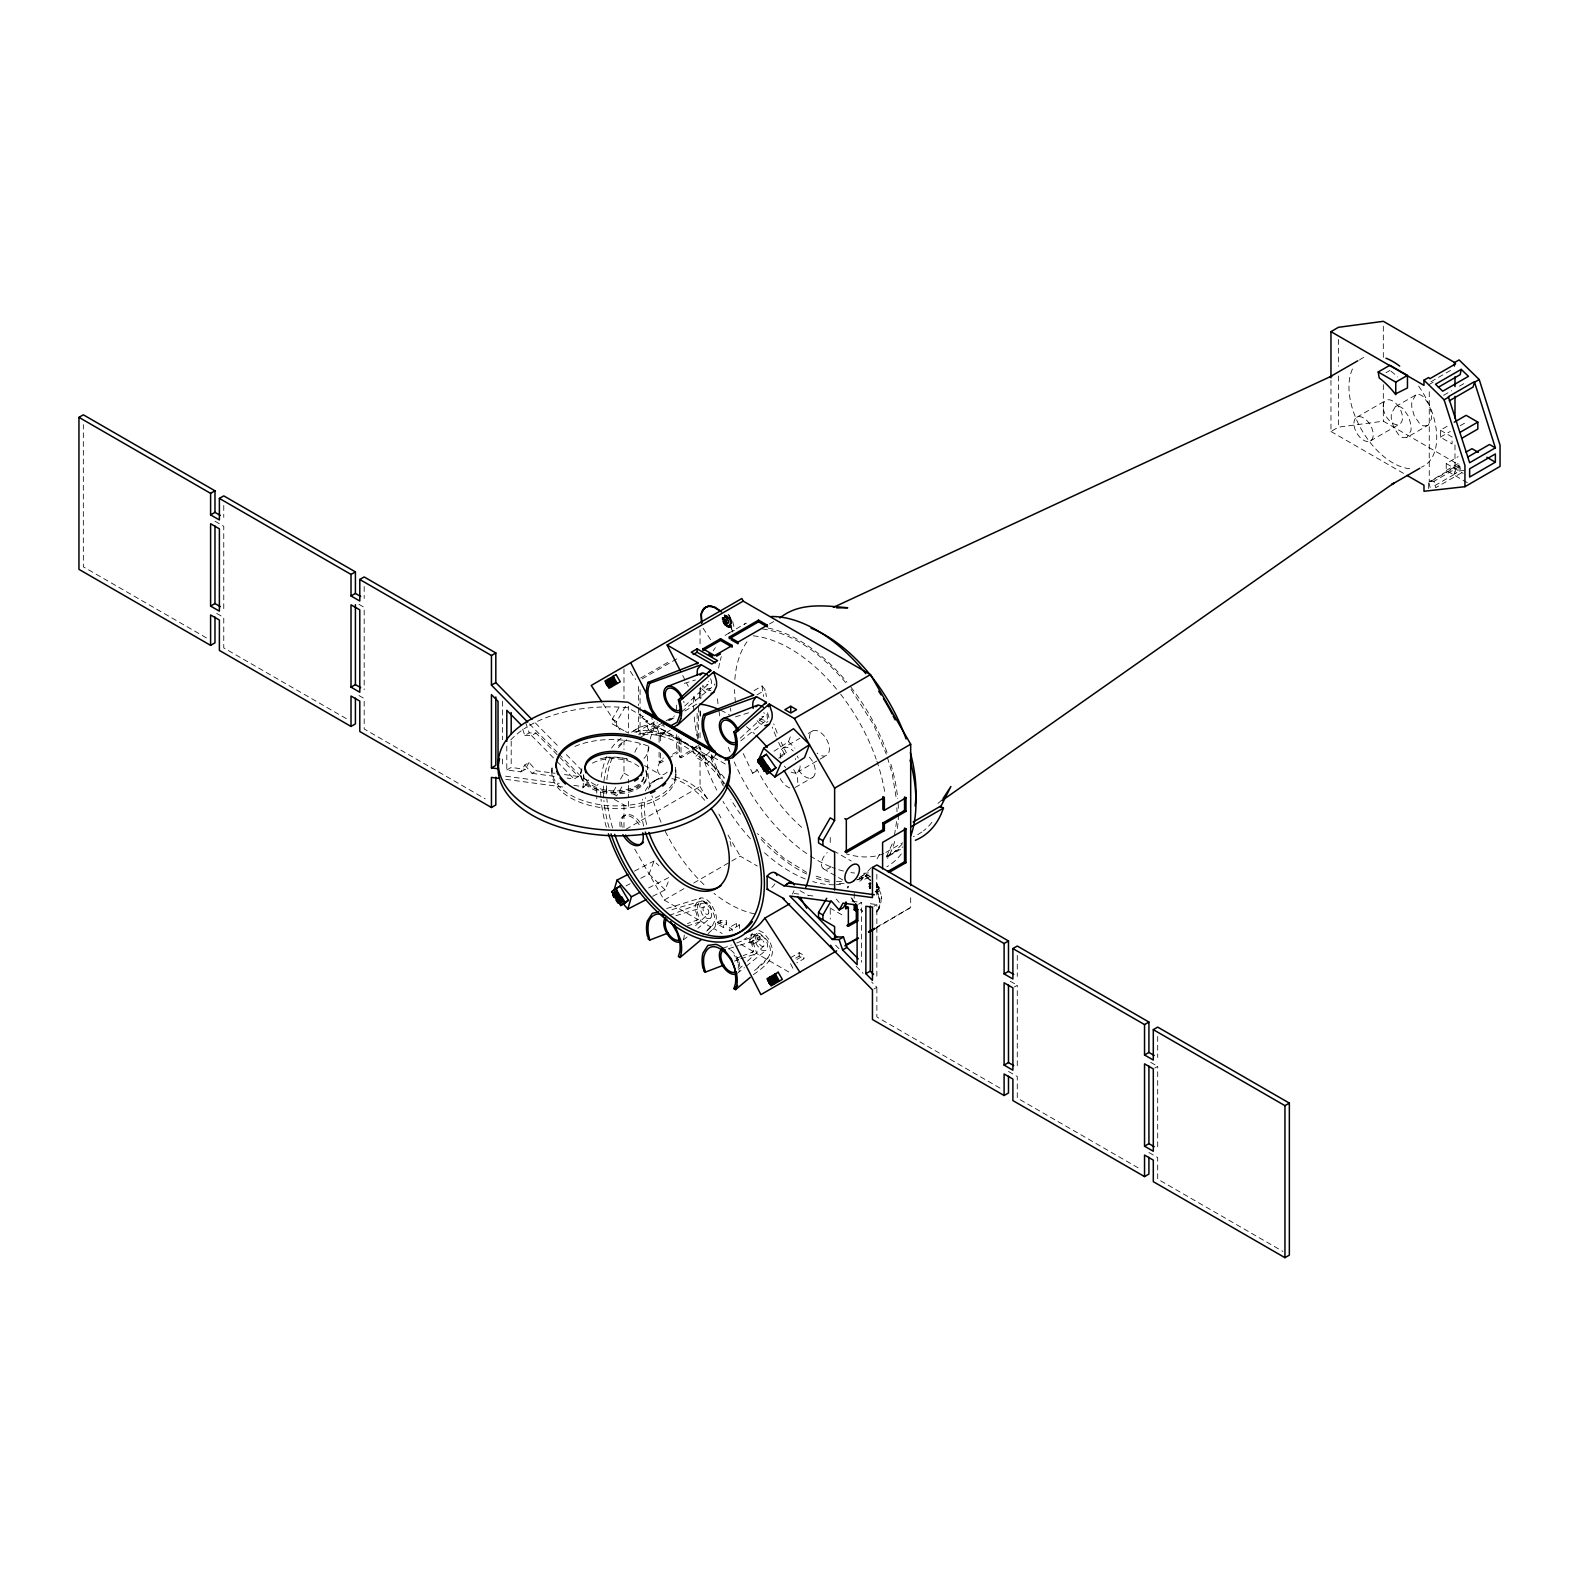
<?xml version="1.0" encoding="UTF-8"?>
<svg xmlns="http://www.w3.org/2000/svg" width="1579" height="1579" viewBox="0 0 1579 1579"><rect width="100%" height="100%" fill="white"/><g stroke="black" fill="none" stroke-linecap="round" stroke-linejoin="round"><path stroke-width="0.75" stroke-dasharray="5 3.75" d="M879.089 907.787L878.24 909.445L880.983 901.925L881.299 895.056L876.365 882.404M870.562 880.608L864.483 874.707M728.018 616.303C718.386 615.317 727.801 631.679 731.63 622.54A4.125 2.368 60 0 0 731.61 620.725L729.597 617.211A4.125 2.368 60 0 0 728.018 616.343C719.965 615.198 730.584 619.501 724.958 615.534L729.676 622.462L732.834 632.074M727.761 625.323L727.702 627.139L731.373 623.133L729.794 625.047L730.268 626.962L729.616 625.185L730.978 623.547L730.505 626.764L729.794 625.047M551.92 770.986L551.999 768.243M580.776 773.809L580.815 772.447M646.857 777.144L646.916 775.763M675.812 777.223L675.911 774.46M697.128 745.86L692.49 748.821L704.195 755.571L706.07 754.584L712.09 758.453L713.53 752.117M700.918 698.471L700.543 687.319M878.24 909.445C883.056 907.057 874.411 882.641 877.944 892.076L876.996 890.753L878.358 888.938A4.165 2.408 60 0 0 878.437 887.674L876.325 883.608M727.011 617.882L732.419 631.126M876.384 889.431L879.76 900.01L878.713 908.379M727.031 618.396L731.945 629.093M876.937 890.615L878.654 895.49M896.576 821.554L894.286 836.534M871.075 883.391L869.713 882.049L870.542 884.181L869.003 883.135L870.463 884.437L868.884 883.47L870.404 886.253L868.805 885.997L870.483 886.608L868.904 886.47L870.562 886.944L869.003 886.944L870.661 887.299L869.161 887.437L870.779 887.635L869.318 887.911L870.878 887.852L869.516 888.405L871.036 888.207L869.753 888.878M876.069 891.721L877.687 889.944L876.069 891.721L876.72 893.497L877.687 889.944L875.634 891.839C879.7 889.135 874.194 884.674 877.332 884.793L875.556 885.029M727.386 625.166L726.952 626.824L727.11 625.027L726.577 626.606L726.301 624.455L725.472 625.777L728.037 622.817A4.165 2.408 60 0 0 728.708 623.33A4.125 2.368 60 0 0 729.616 623.725M865.035 876.523L868.292 875.161L860.496 878.615L866.753 874.766M728.037 622.817L725.116 625.442L727.603 622.383L724.129 624.277L727.011 621.633L723.814 623.843L727.386 622.146L724.781 625.067L727.82 622.619L725.886 618.218A4.125 2.368 60 0 1 726.004 617.507L726.064 617.271M731.255 623.291L729.952 624.889L730.722 626.547L729.834 620.251L725.077 615.099L728.097 617.823L729.814 617.428L728.353 618.06L729.597 617.211M640.699 878.279L649.087 873.937L654.081 860.989L658.897 865.746M652.68 896.28L665.114 889.865L669.299 879.01M774.046 751.209L788.474 741.755L790.98 735.242M892.214 843.897L886.312 856.904M863.042 878.023L861.621 878.121L862.687 877.648M752.255 933.228L751.288 935.636A22.52 13.007 60 0 0 750.755 939.919L753.657 951.723L743.117 955.67M582.493 787.882A9.316 5.369 -60 0 0 583.184 787.428L583.598 774.578M506.8 746.097L506.8 769.98L520.873 771.874L524.702 765.025L529.083 762.479L536.406 770.828L555.117 773.335M520.873 771.874L525.274 769.328L529.083 762.479M623.981 730.643L612.277 723.893L612.277 719.057L620.468 704.866M616.659 726.419L616.659 721.603L626.034 705.379M615.79 787.289L612.277 793.388L616.659 795.915L622.521 785.77M620.468 779.197L623.981 773.118L623.981 758.946M878.437 909.129L877.49 910.649L878.082 909.701M877.016 911.28L877.865 910.076L876.483 911.695M713.215 650.844L715.366 647.647M778.723 758.177L784.743 754.703L786.303 752.492L785.572 751.17A128.235 74.035 60 0 1 781.171 742.169M878.358 888.938L876.266 891.622L876.996 893.339L877.845 889.826L876.266 891.622M876.819 911.478L876.266 912.05M731.63 620.705L730.189 621.139L731.551 620.409L730.307 621.494L731.077 625.995L730.307 624.258L731.63 622.54M731.472 622.955L730.09 624.692L730.919 626.271L730.209 624.494M878.102 889.53L876.759 891.168L877.45 892.924L876.602 891.346L877.983 889.688L876.444 891.503L877.233 893.161L876.602 891.346M700.563 903.879L704.609 902.872L710.057 907.708A8.803 5.073 60 0 1 711.813 911.833L711.28 917.34L697.879 928.294M730.307 624.258L731.57 622.758L730.445 622.185L731.432 624.948L730.445 623.744L728.768 627.356L730.051 623.784L728.057 627.258L729.834 623.764L728.412 627.317L730.248 623.784L729.103 627.356L730.445 623.764L731.235 625.679L730.426 624.06M902.181 844.133L893.556 852.857L886.648 857.16M712.366 925.827L714.379 921.583A17.586 10.145 60 0 0 714.201 915.248L710.254 906.089L703.208 900.997A11.369 6.553 60 0 0 700.879 901.273L697.997 904.412L697.188 908.991A17.487 10.086 60 0 0 697.622 912.978L699.359 918.208A12.079 6.967 60 0 0 701.194 921.445L710.589 926.873L712.366 925.827L702.991 934.65M754.486 970.532C762.4 964.394 774.282 956.144 769.072 944.597A15 8.665 60 0 0 767.315 940.512L759.677 933.268L750.301 935.123M753.42 974.638C763.111 967.71 777.282 958.039 770.809 944.222A17.626 10.165 60 0 0 768.657 939.209L763.703 932.873L758.275 930.11M710.589 926.873L706.05 931.669M767.947 957.92L757.012 968.203M643.166 716.629L641.706 717.419L647.726 721.307L641.863 717.932L643.166 716.629L627.771 707.747L619.975 707.135A115.839 64.423 1.8 0 0 523.932 728.906M861.779 910.688L862.706 911.3L860.535 909.761L862.134 910.353M875.398 891.859L877.174 890.161L878.161 891.346L877.056 888.03L878.279 886.806L876.957 887.674L878.358 887.102M694.523 748.328L659.43 728.057L663.318 724.347L665.667 731.353L660.101 736.643L648.397 729.893L653.963 724.603L651.614 717.596M706.227 755.078L710.136 751.367L712.465 758.374L706.899 763.683L695.194 756.913L700.76 751.624L698.431 744.617M712.09 758.453L715.978 754.762M684.714 706.05L708.182 684.279A4.066 2.349 60 0 0 708.774 682.681L708.734 681.97A4.066 2.349 60 0 0 708.557 681.2M740.294 738.143L763.762 716.373A4.066 2.349 60 0 0 764.354 714.774L764.315 714.063A4.066 2.349 60 0 0 763.841 712.504M695.549 925.708L708.182 913.984A4.066 2.349 60 0 0 708.774 912.386L708.734 911.675A4.066 2.349 60 0 0 708.083 909.741L707.649 909.03A4.066 2.349 60 0 0 704.017 907.037L703.76 907.175A4.066 2.349 60 0 0 703.701 911.537L704.135 912.267A4.066 2.349 60 0 0 707.767 914.241L708.182 913.984M738.498 969.526L745.722 962.835M747.518 961.157L763.762 946.078A4.066 2.349 60 0 0 764.354 944.479L764.315 943.768A4.066 2.349 60 0 0 763.664 941.834L763.229 941.104M708.063 933.722L715.109 926.912L716.392 917.162A20.172 11.645 60 0 0 715.169 911.951L711.359 904.412A14.093 8.132 60 0 0 708.122 900.78A12.691 7.323 60 0 0 703.662 898.214L702.576 897.977A14.033 8.092 60 0 0 699.694 898.333L695.451 904.747A20.724 11.961 60 0 0 695.234 909.247L698.076 919.649L687.536 923.577M768.302 961.69L769.447 960.644M875.141 891.859L876.977 890.181L878.062 891.721L877.075 890.497M712.721 929.597L713.866 928.551L722.136 933.525M938.005 803.375L941.854 799.981M743.216 753.519L752.591 773.256L757.052 769.387L761.157 776.888A128.274 74.055 60 0 0 804.125 829.468M708.043 684.398L707.767 684.536A4.066 2.349 60 0 1 706.721 684.595M763.762 716.373L763.348 716.629A4.066 2.349 60 0 1 761.71 716.471M763.762 946.078L763.348 946.334A4.066 2.349 60 0 1 759.716 944.36L759.282 943.63A4.066 2.349 60 0 1 759.203 939.387L759.617 939.13A4.066 2.349 60 0 1 763.229 941.104M727.011 621.633L723.261 622.955L726.676 621.08L723.537 623.409L724.86 622.797M681.615 711.655L710.511 688.405M740.808 740.827L766.111 720.498M683.431 939.9L687.043 936.998M737.196 973.453L744.42 967.631M746.235 966.19L766.111 950.203M710.589 639.653L702.892 627.968M767.947 721.465L767.216 722.017A12.671 7.323 60 0 1 766.506 722.392M583.184 787.428L583.875 786.914A9.316 5.369 -60 0 0 588.513 779.888M696.477 920.221L697.859 919.195M752.058 952.315L753.44 951.288M876.384 886.293L878.082 886.214L876.838 887.339L877.687 885.345L875.99 885.641M726.518 620.804L722.807 622.008L724.307 621.81M1395.323 406.77L1391.435 413.402A23.093 13.343 60 0 0 1391.435 419.54L1393.783 427.712L1399.093 435.33A11.053 6.375 60 0 0 1403.238 437.719L1407.007 437.403L1428.304 425.087L1431.383 418.948A23.093 13.343 60 0 0 1431.383 412.83L1429.034 404.658L1423.705 397.02A11.053 6.375 60 0 0 1419.58 394.632L1415.791 394.947L1395.323 406.77L1399.093 406.474A11.053 6.375 60 0 1 1403.238 408.843L1408.567 416.481L1410.896 424.652A23.093 13.343 60 0 1 1410.896 430.771L1407.007 437.403M1415.791 394.947L1411.922 401.579A23.093 13.343 60 0 0 1411.922 407.718L1414.251 415.869L1419.58 423.508A11.053 6.375 60 0 0 1423.705 425.896L1427.495 425.58M853.153 900.464L854.121 901.945L851.456 897.365L853.449 901.826M724.149 621.455L726.261 620.211L722.61 621.514L726.379 620.508M522.688 729.222L524.8 735.439L529.202 732.913L535.913 733.011L578.506 776.473L574.124 779L567.098 778.072M524.8 735.439L531.531 735.538L535.913 733.011M640.719 678.023L670.305 660.95M642.179 678.871L678.102 658.127L676.641 657.298M728.63 633.258L746.176 623.113A140.669 81.22 60 0 0 742.584 625.402M506.8 769.98L511.201 767.433L525.274 769.328M769.526 623.962L773.69 621.554M524.702 765.025L532.005 773.355L536.406 770.828M631.58 732.143L639.377 727.643M635.903 732.577L654.476 721.84M642.831 734.235L663.969 722.037M666.081 720.813L674.529 715.938M668.312 720.517L674.509 716.945M684.832 710.984L697.227 703.82L692.767 695.115M640.067 737.511L661.206 725.314M669.654 720.438L675.99 716.787M659.094 742.347L659.094 734.985L666.891 730.485M659.094 734.985L660.555 735.834L670.305 730.209M754.051 690.595L762.085 685.957L765.341 690.023L766.368 696.517M756.992 694.859L765.341 690.023M659.094 752.176L659.094 762.006L664.937 758.631M672.733 754.13L676.641 751.88L678.102 752.729L678.102 735.518M659.094 762.006L660.555 762.854L666.397 759.479M668.351 758.354L678.102 752.729M679.562 737.867L679.562 756.933L697.128 746.808M679.562 756.933L681.023 757.782L698.589 747.656M652.798 781.901L655.739 780.223M656.055 780.026L658.976 778.348M1386.007 372.703L1389.915 370.453M622.896 816.521L625.521 815.001M626.093 829.232L700.05 786.539L700.05 747.4A136.524 78.832 60 0 0 716.767 790.151M780.717 758.216A14.073 8.112 60 0 1 783.145 747.953L799.862 738.301M808.231 733.485L812.395 731.057M1330.959 380.342L1330.959 431.481L1338.439 427.159L1383.322 421.179L1459.095 464.917L1459.095 470.996L1454.417 473.7L1454.417 467.621L1459.095 464.917M1356.756 417.27L1386.007 400.375M780.026 756.124L786.303 752.492M752.591 773.256L758.631 769.782M1430.988 381.704L1452.779 369.131M1429.252 384.447L1433.219 382.157M1443.64 395.303L1451.555 390.724M1459.47 386.164L1465.411 382.73M1370.414 440.916L1399.665 424.021M797.217 772.328L826.468 755.433M795.204 787.467L812.751 777.342M1440.364 430.199L1452.068 436.969L1452.068 443.916L1440.364 437.146L1440.364 430.199L1448.298 425.639M1440.364 437.146L1450.272 431.442M1460.18 425.718L1466.121 422.284M665.114 889.865L649.245 874.194L664.187 900.069L685.306 887.872M693.753 882.997L729.676 862.252M731.788 861.029L740.235 856.154L757.328 866.022M1467.345 482.681L1446.226 470.483L1446.226 463.535L1458.108 456.667M1446.226 470.483L1460.082 462.469M1429.252 391.73L1429.252 481.654L1454.989 466.792L1459.766 466.397L1461.424 472.891L1435.666 487.753L1434.008 481.259L1459.766 466.397M1428.659 488.562L1428.659 482.483L1454.654 467.759L1456.075 473.345L1432.311 487.062M717.596 922.136L720.517 920.439L726.379 920.478L726.379 925.847L723.439 927.544L717.596 924.149L717.596 922.136L723.439 925.511L726.379 923.814M739.544 924.998L729.301 930.919L729.301 927.544L736.603 923.32L739.544 924.998L739.544 928.373M885.878 852.423L902.596 842.772M886.905 856.134L902.991 846.857M743.926 939.367L746.847 937.669M888.563 856.213L902.635 848.081M749.768 939.367L757.091 935.143L760.012 936.821L760.012 940.196L752.709 944.42L749.768 942.742L749.768 939.367L752.709 941.045L756.775 953.538L766.19 958.966M749.768 942.742L760.012 936.821M858.562 904.195L861.483 902.497L861.483 962.164M873.917 906.247L876.858 904.55L876.858 977.855M790.447 957.762L799.211 952.709L803.908 955.394L803.908 958.789L796.882 962.835M795.717 958.098L799.211 956.084L803.908 958.789M796.882 959.46L803.908 955.394M876.878 927.011L910.688 907.491L910.688 895.313M875.319 928.551L910.688 907.491M873.917 989.026L876.858 987.349L871.687 982.079M1014.35 986.993L1017.271 985.316L1017.271 1067.641M1154.762 1068.075L1157.703 1066.378L1157.703 1148.722M725.077 623.113L727.208 621.909M852.502 900.306L852.265 898.925M717.596 924.149L720.577 922.511L726.379 922.491M710.511 918.11L709.543 918.564A8.803 5.073 60 0 1 701.727 913.57L699.714 906.228A8.803 5.073 60 0 1 700.563 903.879M757.387 934.965L755.848 936.465A8.27 4.776 60 0 0 755.315 938.321L755.394 940.709A8.803 5.073 60 0 0 757.308 945.663L760.821 949.512A8.803 5.073 60 0 0 763.407 950.676L764.591 950.755A8.803 5.073 60 0 0 767.572 947.736C768.282 942.091 763.743 934.018 757.387 934.965L733.564 944.203M648.397 729.893L645.693 721.8L647.548 720.794M645.693 721.8L657.397 728.551L659.43 728.057M626.014 885.878L630.199 883.707M634.462 871.095L654.081 860.989M648.633 887.931L670.128 876.838M866.733 874.727L867.364 875.595L865.726 876.444L866.93 874.786L863.792 874.825L858.443 878.378A136.524 78.832 60 0 0 872.496 865.904M724.662 622.481L726.833 621.356M736.347 958.275L740.847 956.538M669.318 915.465L701.727 902.912M722.748 948.407L731.393 945.051M723.616 619.086L721.998 618.257L725.886 618.218L722.077 619.6L726.083 619.619L722.432 621.04L726.004 619.323M857.989 879.602L861.779 878.2L857.851 879.503M734.492 961.118L738.676 959.598M687.102 926.064L701.194 921.445M740.768 958.828L756.775 953.538M868.292 875.161L865.588 876.246M883.806 853.627L878.595 855.364A128.274 74.055 60 0 1 846.462 853.923M856.588 879.937L862.035 877.944M757.13 933.15L753.933 935.735A17.547 10.125 60 0 0 752.966 938.696L752.709 944.42M860.654 878.556L862.016 879.779L860.496 878.615L862.627 877.924L861.325 878.26L862.292 879.128L861.621 878.121M666.595 908.557L700.543 898.076M684.339 683.391L695.411 679.977M735.498 716.846L750.222 712.307M675.891 915.702L704.273 906.958M728.866 948.604L738.498 945.624M739.919 945.189L759.854 939.051M870.266 880.253L864.167 875.082M671.943 909.622L701.55 901.056M869.101 879.029L870.542 880.174M725.965 616.619L727.583 616.244L727.564 617.369L725.807 615.277L726.222 616.678L727.781 616.264L725.965 616.619L725.432 615.159L726.222 616.678L724.11 617.271M1454.417 473.7L1456.075 473.345M724.248 617.093L726.518 616.599L724.8 616.718M1459.095 470.996L1465.687 470.246M726.518 616.599L724.603 616.817L726.814 616.402L723.794 615.198M723.873 617.705L726.004 617.488M1429.252 481.654L1434.008 481.259M836.475 881.339L842.495 881.595M870.266 903.721L876.858 904.55M564.473 774.578L578.506 776.473M532.005 773.355L555.413 776.493M505.576 776.197L559.223 783.381M573.848 785.335L583.875 786.914M505.833 779.355L563.387 787.072M794.178 893.477L798.856 894.089M808.211 895.352L812.889 895.984M852.107 901.234L861.483 902.497M762.46 628.975C797.257 633.87 825.659 658.344 847.291 684.575M829.251 880.233L813.224 875.279M763.289 722.491L759.677 720.399A11.467 6.612 60 0 1 757.841 718.504M870.404 886.253L868.805 883.845L870.404 884.694M867.049 876.345L866.812 875.22M723.715 618.198L722.077 617.448L723.656 618.475M866.93 874.786L870.818 877.016M806.652 872.378L783.618 858.029L757.446 833.574M1446.226 463.535L1463.24 473.364M1330.959 431.481L1404.955 474.193M713.372 757.17L726.853 764.947M653.963 724.603L694.365 747.814M700.76 751.624L712.465 758.374M612.277 719.057L616.659 721.603M833.653 850.864L851.219 861.009M625.442 731.491L628.363 733.169L628.363 706.227M867.937 875.279L869.891 876.404M644.607 765.578L660.042 774.48M823.33 868.766L843.028 880.135M214.981 521.228L223.764 526.281L223.764 608.626M358.926 604.323L364.177 607.362L364.177 689.707M1010.244 981.25L1017.271 985.316M1150.677 1062.331L1157.703 1066.378M623.981 773.118L628.363 775.644L628.363 782.987M800.02 890.674L808.566 895.609M829.922 907.925L844.864 916.55M558.769 753.834L581.21 776.75L596.763 785.73L596.763 798.895M614.231 799.329L628.363 807.501L628.363 800.139M216.737 613.442L223.764 617.488L223.764 647.903L346.906 718.998M358.926 695.53L364.177 698.569L364.177 728.965L485.207 798.836M1008.488 1071.45L1017.271 1076.523L1017.271 1098.056L1138.301 1167.927M1148.92 1152.532L1157.703 1157.585L1157.703 1179.118L1282.977 1251.456M760.012 940.196L757.091 938.518L757.091 935.143M729.301 927.544L732.222 929.222L732.222 932.597M1000 1088.089L876.858 1016.975L876.858 987.349M664.187 900.069L698.076 919.649M741.044 944.459L753.657 951.723M769.309 960.762L790.23 972.842M206.494 637.916L83.332 566.822L83.332 424.613M706.01 902.023L707.806 903.366M707.274 904.451L703.208 900.997L705.892 903.464M759.479 718.662L765.637 720.774A8.783 5.073 60 0 0 767.394 718.662L766.861 712.543A8.783 5.073 60 0 0 766.111 710.886M788.474 741.755L794.888 748.11M835.548 945.189L838.982 948.703M856.193 966.269L863.081 973.296M535.419 722.985L559.499 747.578M566.387 754.604L581.881 770.414M529.419 723.893L557.051 752.078M531.531 735.538L555.374 759.874M557.091 761.611L574.124 779M757.13 720.695L759.242 722.886A12.711 7.342 60 0 0 761.473 724.504M701.53 688.602L705.774 692.332A12.257 7.086 60 0 0 707.017 692.964M836.278 899.122L839.199 902.458M728.156 614.192L732.538 620.902L734.649 629.784M729.834 616.244L728.906 615.06M851.081 689.332L873.503 724.583L886.312 754.111M630.317 671.312L635.587 679.463M603.119 703.82L620.29 730.366M700.05 786.539L708.576 801.303M728.057 835.054L740.235 856.154M634.738 849.088L649.087 873.937M851.022 897.602L851.851 899.181M682.74 675.516L688.306 686.411M790.566 963.743L793.823 970.118M784.743 754.703L780.263 745.9A132.419 76.443 60 0 1 776.848 738.4M723.735 784.191L711.142 754.644M879.819 888.681L879.266 887.299M525.669 722.55L529.202 732.913M704.195 755.571L706.899 763.683M692.49 748.821L695.194 756.913M657.397 728.551L660.101 736.643M887.457 757.644L892.214 773.927L896.319 798.599M1428.896 482.621L1430.337 488.207M730.307 708.122L730.86 711.182M581.013 775.565L581.21 776.75M762.085 685.957L762.499 689.53A132.419 76.443 60 0 0 763.664 696.438M896.872 807.777L897.01 811.685M720.517 920.439L720.577 922.511M881.378 896.181L881.378 898.431M1454.989 444.923L1454.989 466.792M1383.322 326.202L1383.322 357.861M1383.322 384.644L1383.322 421.179M1338.439 339.485L1338.439 366.269M1338.439 376.019L1338.439 427.159M1157.703 1036.475L1157.703 1057.516M1017.271 955.394L1017.271 976.434M876.858 874.233L876.858 895.056M854.219 893.24L854.219 902.714M830.238 837.462L830.238 844.824M830.238 909.326L830.238 919.136M799.211 952.709L799.211 956.084M736.603 923.32L736.603 926.695M723.439 925.511L723.439 927.544M700.05 629.962L700.05 647.094M700.05 688.681L700.05 698.471M700.05 710.688L700.05 715.583M700.05 732.715L700.05 737.61M698.589 707.116L698.589 738.123M697.128 713.432L697.128 737.275M681.023 738.715L681.023 757.782M676.641 705.142L676.641 712.326M676.641 734.669L676.641 751.88M660.555 735.834L660.555 743.196M660.555 753.025L660.555 762.854M640.067 689.668L640.067 711.201M640.067 713.59L640.067 735.123M638.607 686.431L638.607 705.576M638.607 707.964L638.607 734.274M628.363 785.434L628.363 797.691M623.981 668.845L623.981 698.786M623.981 740.077L623.981 749.512M623.981 804.954L623.981 830.455M511.201 741.183L511.201 767.433M502.418 701.214L502.418 739.742M502.418 758.986L502.418 766.21M364.177 586.52L364.177 598.5M223.764 505.458L223.764 517.419M510.747 739.919A115.839 64.423 1.8 0 1 522.057 730.189M675.22 767.236A62.055 34.501 1.8 0 1 613.974 805.862A62.055 34.501 1.8 0 1 552.67 764.65M609.06 827.495A111.714 64.502 60 0 1 603.928 800.514M603.75 798.027A111.714 64.502 60 0 1 603.612 786.006M603.928 781.447A111.714 64.502 60 0 1 610.323 757.565M618.593 745.821A111.714 64.502 60 0 1 623.784 741.4M642.989 734.531A111.714 64.502 60 0 1 724.82 783.756M675.141 769.999A62.055 34.501 1.8 0 1 613.895 808.626A62.055 34.501 1.8 0 1 552.591 767.414M574.815 746.453A62.055 34.501 1.8 0 1 647.647 745.86M645.831 770.019A33.1 18.395 1.8 0 1 613.876 792.52A33.1 18.395 1.8 0 1 581.901 768.657M645.772 771.381A33.1 18.395 1.8 0 1 608.665 793.546M605.27 793.072A33.1 18.395 1.8 0 1 581.861 770.039M605.25 757.506A33.1 18.395 1.8 0 1 618.988 757.407M622.383 757.881A33.1 18.395 1.8 0 1 628.837 759.381M643.975 776.986A30.198 16.797 1.8 0 1 613.836 792.283A30.198 16.797 1.8 0 1 583.677 775.723M592.461 763.15A30.198 16.797 1.8 0 1 639.14 766.861M643.679 777.361A30.198 16.797 1.8 0 1 613.876 790.901A30.198 16.797 1.8 0 1 584.052 776.098M600.158 758.848A30.198 16.797 1.8 0 1 627.574 759.42M774.835 883.904A9.316 5.369 -60 0 1 771.795 887.437M794 890.556A9.316 5.369 -60 0 1 792.382 894.05M831.028 866.693A10.342 5.98 -60 0 1 821.692 866.239A10.342 5.98 -60 0 1 827.238 852.581M809.415 757.229A14.073 8.112 60 0 1 813.086 777.085A14.073 8.112 60 0 1 797.316 767.493M795.421 759.637A14.073 8.112 60 0 1 795.461 758.473M646.601 824.514A62.055 35.824 60 0 1 645.416 797.632M648.258 789.184A62.055 35.824 60 0 1 662.548 777.065M674.786 776.927A62.055 35.824 60 0 1 708.951 800.099M718.82 814.093A62.055 35.824 60 0 1 720.952 817.863M730.07 841.39A62.055 35.824 60 0 1 731.274 847.193M643.679 826.192A62.055 35.824 60 0 1 642.495 799.329M645.337 790.882A62.055 35.824 60 0 1 663.476 778.092M671.864 778.625A62.055 35.824 60 0 1 706.01 801.796M622.205 827.317A16.54 9.553 60 0 1 627.495 814.488A16.54 9.553 60 0 1 642.041 825.541M620.133 826.784A16.54 9.553 60 0 1 625.738 815.494A16.54 9.553 60 0 1 639.416 825.067M612.593 827.949A111.714 64.502 60 0 1 606.869 798.816M606.533 793.862A111.714 64.502 60 0 1 606.435 789.026M606.869 779.75A111.714 64.502 60 0 1 613.264 755.887M618.435 747.637A111.714 64.502 60 0 1 626.725 739.722M638.982 734.038A111.714 64.502 60 0 1 724.919 778.447M683.746 701.313A14.487 8.369 60 0 1 684.023 702.675M733.978 954.9A12.415 7.165 60 0 1 735.459 957.012M736.11 958.137A12.415 7.165 60 0 1 737.946 962.835M738.183 963.999A12.415 7.165 60 0 1 738.183 968.203M648.693 745.999A10.342 5.98 -60 0 1 643.798 758.611M634.857 752.295A10.342 5.98 -60 0 1 640.778 743.926M728.531 948.762A14.487 8.369 60 0 1 729.597 949.315M730.663 950.005A14.487 8.369 60 0 1 738.459 960.348M738.952 961.729A14.487 8.369 60 0 1 738.952 971.361M684.24 934.965A14.487 8.369 60 0 1 683.371 939.268M754.604 913.886A115.839 66.89 60 0 1 713.945 893.359M703.977 884.654A115.839 66.89 60 0 1 664.048 828.817M661.068 822.264A115.839 66.89 60 0 1 651.949 795.737M649.956 787.013A115.839 66.89 60 0 1 649.186 743.373M650.173 739.15A115.839 66.89 60 0 1 657.318 722.61M606.336 827.179A115.839 66.89 60 0 1 601.027 799.171M600.869 797.119A115.839 66.89 60 0 1 600.573 789.026M601.283 777.085A115.839 66.89 60 0 1 606.81 756.44M611.547 748.071A115.839 66.89 60 0 1 621.613 737.886M634.344 732.005A115.839 66.89 60 0 1 723.439 778.052M720.735 710.293A115.839 66.89 60 0 1 729.301 714.715M746.334 726.616A115.839 66.89 60 0 1 754.604 733.959M633.317 731.136A115.839 66.89 60 0 1 657.002 723.814M789.875 787.941A14.073 8.112 60 0 1 779.769 777.618M793.665 769.605A14.073 8.112 60 0 1 796.902 785.434M714.537 683.964A17.586 10.165 60 0 1 714.379 685.108M710.925 690.299A12.671 7.323 60 0 1 709.445 690.615L704.076 688.306A11.467 6.612 60 0 1 702.26 686.411M710.511 678.792A8.783 5.073 60 0 1 711.28 680.45L711.813 686.569A8.783 5.073 60 0 1 710.057 688.661L707.096 688.661L703.366 686.036A9.375 5.408 60 0 1 702.714 685.266M667.206 772.111A10.342 5.98 -60 0 1 657.871 771.657A10.342 5.98 -60 0 1 663.417 757.999M606.593 785.829A9.316 5.369 -60 0 1 604.461 793.507M596.763 785.73A9.316 5.369 -60 0 1 598.027 784.349M869.299 876.898A140.669 81.22 60 0 1 859.509 881.141M844.114 883.47A140.669 81.22 60 0 1 837.028 883.154M829.686 882.049A140.669 81.22 60 0 1 814.527 877.49M806.77 874.075A140.669 81.22 60 0 1 760.9 839.199M740.492 814.231A140.669 81.22 60 0 1 730.86 799.487M723.32 785.987A140.669 81.22 60 0 1 710.333 756.045M700.721 716.313A140.669 81.22 60 0 1 700.188 711.537M699.497 697.642A140.669 81.22 60 0 1 699.793 688.819M725.037 635.548A140.669 81.22 60 0 1 734.353 630.435M768.223 628.087A140.669 81.22 60 0 1 846.877 682.089M850.923 687.141A140.669 81.22 60 0 1 887.576 754.091M890.852 764.177A140.669 81.22 60 0 1 897.74 798.599M898.115 803.316A140.669 81.22 60 0 1 898.412 810.224M898.412 814.744A140.669 81.22 60 0 1 897.208 829.764M894.681 841.508A140.669 81.22 60 0 1 887.576 858.384M868.489 872.871A140.669 81.22 60 0 1 861.66 873.345M854.575 873.029A140.669 81.22 60 0 1 850.943 872.575M843.502 871.075A140.669 81.22 60 0 1 832.074 867.364M830.14 866.575A140.669 81.22 60 0 1 808.705 854.93M806.77 853.607A140.669 81.22 60 0 1 734.235 762.006M730.11 751.959A140.669 81.22 60 0 1 727.88 745.92M719.787 715.919A140.669 81.22 60 0 1 718.603 708.596M717.991 703.78A140.669 81.22 60 0 1 717.359 696.694M718.603 668.213A140.669 81.22 60 0 1 719.787 662.292M720.261 660.377A140.669 81.22 60 0 1 721.327 656.647M901.313 853.903A140.669 81.22 60 0 1 886.845 866.753M840.62 884.319A136.524 78.832 60 0 1 836.238 884.714M834.008 884.773A136.524 78.832 60 0 1 812.711 881.556M805.29 878.97A136.524 78.832 60 0 1 763.979 852.305M750.459 838.804A136.524 78.832 60 0 1 723.004 801.402M697.8 739.169A136.524 78.832 60 0 1 694.109 715.603M693.813 711.063A136.524 78.832 60 0 1 693.931 695.826M753.242 635.824A136.524 78.832 60 0 1 836.692 689.312M840.62 694.207A136.524 78.832 60 0 1 876.207 759.203M876.878 761.157A136.524 78.832 60 0 1 884.872 793.053M879.385 854.298A136.524 78.832 60 0 1 876.207 860.417M735.439 702.339A128.274 74.055 60 0 1 734.61 689.569M734.867 679.444A128.274 74.055 60 0 1 747.953 640.502M800.119 765.874A14.073 8.112 60 0 1 790.191 771.618M785.671 767.769A14.073 8.112 60 0 1 784.329 766.052M783.145 747.953A14.073 8.112 60 0 1 793.25 750.992M797.217 756.084A14.073 8.112 60 0 1 798.224 758.038M776.039 736.525A132.419 76.443 60 0 1 772.269 727.07M769.012 717.577A132.419 76.443 60 0 1 766.92 710.471M809.514 738.419A14.073 8.112 60 0 1 818.909 731.472A14.073 8.112 60 0 1 829.389 748.683A14.073 8.112 60 0 1 819.442 754.742M817.883 753.696A14.073 8.112 60 0 1 817.113 753.084M777.223 733.051A128.235 74.035 60 0 1 773.73 723.873M931.867 822.343A128.215 74.035 60 0 1 923.498 830.811M921.939 831.955A128.215 74.035 60 0 1 913.432 836.613M1409.633 468.706A62.055 35.824 60 0 1 1360.605 427.988A62.055 35.824 60 0 1 1353.736 366.624M1359.46 360.032A62.055 35.824 60 0 1 1367.039 356.321M1418.633 386.105A62.055 35.824 60 0 1 1421.337 467.187M1390.921 371.183A62.055 35.824 60 0 1 1397.612 376.907M728.728 617.35L730.228 617.882L728.827 618.632L730.031 617.646L728.728 617.35M848.101 886.214L847.844 887.911L848.101 886.214M729.38 618.139L730.623 618.396L729.281 619.244L730.426 618.139L729.38 618.139M878.279 889.155L876.878 890.97L877.648 892.668L876.759 891.168L878.2 889.352L876.878 890.97L877.806 892.392L876.996 890.753L878.279 889.155M730.801 623.646L729.715 627.218L730.643 623.705L729.005 625.442L729.419 627.297L730.801 623.646M731.116 623.429L729.991 627.1L729.419 625.304L730.978 623.547M729.972 619.007L730.899 620.883L729.972 619.007M878.181 886.51L876.957 887.674L878.181 886.51M731.472 620.113L730.189 621.139L731.472 620.113M727.366 616.244L724.09 615.099L724.998 616.639L726.991 616.323L725.235 616.599L724.406 615.06L725.235 616.599L727.366 616.244M726.143 617.073L723.971 617.468L726.143 617.073M1383.342 408.744A13.658 7.875 60 0 0 1399.112 424.297A13.658 7.875 60 0 0 1396.053 403.553A13.658 7.875 60 0 0 1383.342 408.744M1354.091 425.639A13.658 7.875 60 0 0 1369.842 441.192A13.658 7.875 60 0 0 1366.802 420.448A13.658 7.875 60 0 0 1354.091 425.639"/><path stroke-width="1.5" d="M712.82 606.494L708.971 606.178L715.267 607.323L721.485 611.803L712.761 606.593M617.507 902.28L618.771 901.195C613.639 903.326 618.159 893.714 621.06 898.609C625.402 902.339 615.238 905.576 618.455 900.701C616.757 897.227 617.626 895.707 617.981 897.227C614.882 900.839 610.422 893.003 615.139 892.174L613.678 893.023L615.001 892.273M618.534 903.149C624.613 904.135 616.481 898.609 618.534 896.497L617.113 897.129L618.613 896.043L619.422 897.326L618.178 898.234L620.073 897.622L615.534 888.701L620.073 886.076L628.422 900.287L625.323 902.912L620.725 905.557L611.764 891.701L615.534 888.701L624.494 902.556L620.725 905.557M759.104 762.361C759.854 757.762 765.914 761.058 764.512 764.591C758.216 770.335 760.723 758.038 759.736 760.94M762.46 767.552L765.697 765.302L767.868 769.802L764.157 770.769L762.46 767.552L764.71 765.223L762.716 765.874M759.894 760.861C763.466 760.367 762.381 766.604 764.71 765.223M761.848 764.354L764.236 768.065M766.072 771.085C768.795 768.42 762.144 765.953 764.552 765.282M728.945 760.565L729.774 764.927A115.839 64.423 1.8 0 1 616.185 830.317A115.839 64.423 1.8 0 1 498.332 762.282A115.839 64.423 1.8 0 1 620.152 701.629L627.929 702.241L728.945 760.565L729.597 770.414A115.839 64.423 1.8 0 1 607.935 835.567A115.839 64.423 1.8 0 1 499.556 758.848M701.431 623.093L701.392 613.007L703.464 608.922L707.274 606.593L704.431 607.994L706.326 606.987M609.79 686.372C613.126 678.398 612.257 691.76 606.75 684.793C603.711 677.095 614.547 681.931 606.908 681.378M606.474 681.694L607.836 681.003L606.375 683.983L607.836 683.135M768.223 980.263C771.401 975.447 773.927 980.322 772.092 983.697C766.131 985.987 770.888 976.118 768.815 979.059M768.973 979C774.085 984.289 771.618 972.368 776.434 978.368C778.901 986.184 766.387 979.513 773.394 976.434M773.335 980.164L771.993 981.27L773.453 980.441L772.092 981.546L773.552 980.717L772.19 981.822L773.651 980.993L772.249 982.099L773.71 981.25L773.651 982.671L771.717 984.092M609.711 679.759C611.902 677.509 608.606 689.155 614.744 683.075C616.185 678.259 607.619 677.391 609.593 682.464M612.889 684.575C612.81 686.352 615.218 680.075 609.849 679.661M767.394 770.335L764.591 771.065L768.006 768.657L766.565 769.762M773.177 979.888L771.934 980.618M704.214 608.172L701.096 614.251L701.885 622.935M1461.226 369.368L1435.489 384.23L1442.713 391.197L1468.45 376.335L1461.226 369.368L1460.18 374.637L1438.39 387.21M1474.115 381.842L1448.357 396.704L1469.635 462.726L1495.372 447.864L1474.529 382.236L1473.049 387.092L1449.285 400.809M614.014 890.339L617.034 880.095L627.929 874.47M623.014 903.524L627.83 909.09L631.442 896.793L640.028 892.352M680.746 718.859L678.259 724.208L672.832 727.84M773.651 982.671L771.006 984.21C779.75 982.829 773.296 979.473 773.236 976.533M822.916 845.495L822.916 840.679L834.62 820.409L834.62 788.158L809.514 744.656L804.52 757.624L774.934 776.986L767.986 770.986M913.175 821.988L940.334 806.297L943.452 808.093L941.025 814.29A132.419 76.443 60 0 1 915.346 840.285M700.01 675.22L702.793 672.911L706.543 674.174A8.783 5.073 60 0 1 707.826 675.22M725.077 760.071L732.695 757.604L736.821 748.762A35.587 20.547 60 0 0 736.821 738.656L735.597 732.873L769.309 704.037L794.415 718.524L809.356 744.4L793.487 728.728L763.723 748.229L757.584 761.986L762.795 766.486M774.934 776.986L781.092 763.21L809.514 744.656M910.688 885.562L910.688 744.242L870.483 674.608L743.196 601.125L667.127 645.041L698.076 662.904L648.12 682.365L647.37 684.556A35.291 20.369 60 0 0 646.502 691.582A35.291 20.369 60 0 0 647.37 699.596L649.857 707.806L655.285 717.715M680.746 718.82A35.291 20.369 60 0 0 680.746 703.839L680.016 700.78L713.708 671.943L753.657 694.997L703.701 714.458L702.951 716.649A35.291 20.369 60 0 0 702.951 731.669L705.438 739.9L710.866 749.788M708.635 672.279L710.589 670.147L701.194 664.7L649.758 683.312L648.318 687.99A32.646 18.849 60 0 0 648.318 697.267L652.107 709.721L659.094 720.044M764.216 704.372L766.19 702.221L756.775 696.793L705.339 715.405L703.898 720.083A32.646 18.849 60 0 0 703.898 729.34L708.872 744.163L716.294 753.676A19.086 11.014 60 0 0 721.327 756.953M670.601 921.583L677.075 932.577L679.799 942.624A32.646 18.849 60 0 1 679.799 951.9L678.378 956.578L680.016 957.525L680.746 955.334A35.291 20.389 60 0 0 680.746 940.294L674.371 924.445M750.222 977.381L735.597 989.599L733.959 988.651L735.38 983.993A32.626 18.849 60 0 0 735.38 974.717C737.018 959.361 710.668 931.926 703.898 956.538A32.646 18.849 60 0 0 703.898 965.815L705.339 972.131L723.873 965.065M735.597 989.599L736.821 985.237A35.587 20.547 60 0 0 736.821 975.131L731.393 958.966L723.3 948.584A20.784 12 60 0 0 715.998 944.36L707.905 945.407L702.951 953.104A35.291 20.389 60 0 0 702.951 968.144L705.339 972.131L703.602 970.907M789.362 882.72L785.947 884.872A9.316 5.369 -60 0 1 788.671 882.977L789.362 882.72A9.316 5.369 -60 0 1 794.237 884.97M776.671 981.072L774.105 982.414L776.75 980.895L775.289 981.743M940.433 807.283L950.913 786.5L942.999 798.658M611.705 684.418L611.843 682.898L610.185 684.496L614.053 683.904M839.199 909.978L843.028 903.149L857.101 905.024L857.101 964.71L842.614 949.926L839.1 939.564L832.37 939.466L789.776 896.004L831.896 901.648L839.199 909.978L843.581 907.451L846.462 902.32M834.62 890.003L834.62 852.246L818.534 842.949L818.534 838.133L830.238 817.863L834.62 820.409M834.62 937.867L834.62 926.557L818.534 917.281L818.534 912.445L826.725 898.273M822.916 919.807L822.916 914.991L831.107 900.8M755.848 706.76L758.374 705.004L762.124 706.267A8.783 5.073 60 0 1 763.407 707.313M610.56 683.964L611.843 682.898L610.106 684.22L612.04 683.115L610.224 684.773L612.435 683.49L611.191 684.477M767.67 770.118L765.401 771.302L767.868 769.802M773.769 982.039L774.953 981.368L772.309 982.888L773.769 981.783M789.658 903.82L764.868 918.129L760.466 923.419A115.859 66.89 60 0 1 744.617 933.228M800.237 897.543L806.652 908.162M697.227 663.831L697.938 663.022L696.477 663.476M732.695 757.604L769.447 724.189L771.953 718.781A21.731 12.553 60 0 0 771.953 712.603L769.309 704.037M670.601 725.847L677.075 722.333L679.799 715.425A32.646 18.849 60 0 0 679.799 706.168L678.378 699.833L710.589 670.147M677.115 725.511L713.866 692.095L716.373 686.687A21.731 12.553 60 0 0 716.373 680.529L713.708 671.943M722.985 757.545C729.439 759.795 734.926 753.538 735.38 747.518A32.626 18.83 60 0 0 735.38 738.261L733.959 731.926L766.19 702.221M616.896 898.313L618.376 896.852L616.994 897.523M714.715 750.972L713.53 752.117L643.324 711.576L644.508 710.451L714.715 750.972L715.978 754.762M704.648 608.132L701.905 611.547M733.959 988.651L737.669 985.454M701.037 939.801L680.016 957.525M608.211 683.964L607.086 685.306L610.599 685.76M613.185 676.305L613.876 679.996L612.593 681.082L614.211 680.49L613.185 676.305L617.31 683.49M610.185 683.51L611.468 682.424M620.073 886.076L611.764 891.701L615.08 895.49L613.777 896.596L615.238 895.767L613.955 896.852L615.415 896.004L614.132 897.089L615.593 896.24L614.33 897.306M616.56 898.767L619.225 897.286L618.613 896.043C614.132 897.01 620.093 890.931 615.534 888.701M765.993 767.868L767.295 766.762M768.973 982.671L770.295 981.566M771.717 980.737L773.019 979.631M779.394 981.092L775.25 973.927L775.96 977.598L774.657 978.684L776.118 977.835L774.815 978.941M772.249 981.131L773.552 980.026L771.855 981.013M610.599 681.556C608.112 682.246 610.422 685.404 611.843 682.898M607.264 685.543L608.547 684.457L607.461 685.76L608.922 684.911L607.678 685.937L609.139 685.108L608.724 686.549M610.362 683.746L611.645 682.661M614.211 680.49L613.027 681.871M762.756 762.933L764.078 761.828L762.618 762.657L763.92 761.571L762.46 762.4L763.762 761.315L762.302 762.164L763.565 761.078L761.078 761.058L762.321 760.111L759.124 761.887L760.565 761.275L759.42 763.703M775.96 977.598L774.48 978.447L775.763 977.362L773.276 977.362L774.519 976.414L768.243 980.046L769.684 979.434L768.815 982.414L770.453 981.822M776.276 978.112L774.973 979.217L776.276 978.112L775.25 973.927M609.908 683.668L611.251 682.562L609.79 683.391M765.006 769.348C761.137 771.914 768.539 768.736 764.374 770.927L765.006 769.348L763.545 770.197M619.422 899.221L620.685 898.155M771.776 980.342L773.118 979.237M776.434 978.368L775.388 980.579M614.823 894.957L613.481 896.082L614.942 895.234L611.764 891.701L614.823 894.957L613.363 895.806L614.724 894.681M610.777 684.161L612.04 683.115M764.354 762.361L762.993 763.486L764.453 762.637L763.071 763.762L764.532 762.914L763.131 764.039L764.591 763.19L765.697 765.302L764.433 766.249L766.94 766.269L766.249 768.401L767.71 767.552L766.348 768.677L767.808 767.828L766.545 769.506M771.657 980.085L773.019 978.96M609.474 682.187L610.856 681.082M614.586 681.319L613.343 683.233M762.045 764.552L760.802 765.578L762.479 764.887L761.216 765.854L762.677 765.025L763.94 766.96L762.519 768.085L763.979 767.236L762.578 768.361M764.157 770.769L765.401 769.762M771.559 979.809L772.92 978.684M608.724 681.99L610.777 680.806L609.395 681.911M611.823 680.194L613.086 679.187M610.974 684.319L612.238 683.312L610.244 685.029M618.001 899.596L616.718 900.997L618.455 900.701M773.059 981.941L774.302 980.914M769.447 724.189L764.789 725.689M607.678 682.582L606.297 683.707L607.757 682.858M771.46 979.533L772.861 978.408M758.038 759.953L766.387 754.308L775.96 767.808L771.539 771.203L766.999 773.809L758.038 759.953L766.387 754.308M761.512 761.335L762.756 760.328M760.999 765.736L762.262 764.729M764.868 766.526L766.111 765.539M613.165 895.254L614.507 893.615L613.047 894.207M766.999 773.809L775.96 767.808M620.073 897.622L619.6 899.458L621.06 898.609L619.777 899.694L621.238 898.846L619.935 899.951L621.396 899.102L620.073 900.227L621.534 899.379L620.192 900.504L621.652 899.655L620.31 900.78L621.771 899.931L620.389 901.056L621.85 900.208L620.448 901.333M609.77 680.825L608.527 681.812L610.737 680.529L609.316 681.654M770.591 979.414L771.835 978.427M773.69 977.638L774.953 976.631M776.888 979.987L770.157 983.875L772.664 983.381M773.276 982.079L774.519 981.092M769.703 979.927L768.44 981.585L770.138 981.289M771.401 979.256L772.822 978.131M772.289 982.375L773.71 981.25M713.866 692.095L711.142 693.517M763.17 764.295L764.591 763.19M617.132 896.398L618.554 895.273L617.705 893.398M616.481 900.168L617.902 899.063L616.639 897.109L617.902 899.063L616.442 899.912L617.882 898.806L617.271 897.326L615.79 898.175M613.836 892.964L616.481 892.293M618.613 898.471L619.856 897.504L618.593 895.55L617.152 896.655M609.553 680.707L608.31 681.674L610.718 680.273L609.277 681.378M613.343 683.47L614.803 682.385L608.527 686.49L609.553 685.424M611.409 684.595L612.652 683.628M755.729 697.267L753.242 701.017A17.586 10.165 60 0 0 752.946 707.076L753.163 708.438M771.618 978.309L770.374 979.276L772.782 977.875L771.341 978.98M770.374 983.993L771.618 983.026L769.545 983.362M773.473 982.197L774.736 981.23L772.309 982.631L773.749 981.526M606.178 683.174L607.619 681.812L606.178 682.424M763.19 764.552L764.631 763.447L763.19 764.552L764.65 763.96L765.479 765.223L764.236 766.151M618.1 902.872L621.948 900.741M762.677 765.025L761.433 765.973L764.631 764.197L763.802 766.032M764.789 771.164L766.052 770.216M618.396 898.352L619.639 897.405L618.554 895.273L617.093 896.122L618.494 895.017L617.014 895.846L618.396 894.74L616.935 895.569L618.297 894.464L616.836 895.293L618.178 894.188L616.58 894.76L617.882 893.655L615.238 893.28M608.527 686.49L609.77 685.543M608.093 681.536L610.718 680.016L609.257 681.121M611.191 679.759L612.435 678.812L610.974 679.661M771.42 978.21L770.157 979.158L772.782 977.638L769.96 979.059M611.705 684.181L610.244 685.266L612.869 683.746L610.244 685.266L611.645 684.872M768.223 980.52L769.684 979.434M771.322 978.723L772.782 977.638M760.861 760.96L762.124 760.032M761.65 766.032L762.894 765.124L763.94 766.96L762.479 767.808L763.92 766.703L762.46 767.315M766.249 770.315L765.006 771.243L767.947 769.605L766.526 770.236M614.823 893.043L616.067 892.135M620.211 902.418L618.948 903.326L621.889 901.688L620.468 902.32M607.876 681.437L609.139 680.529M611.823 684.773L613.086 683.845M770.809 984.171L772.052 983.243M773.907 982.375L775.151 981.467M761.848 766.091L764.572 764.394L763.604 766.012M761.907 759.992L759.242 761.473L761.71 759.973L760.446 760.821M764.631 764.197L763.19 764.808L764.65 763.96L765.282 765.183L762.854 765.756M765.203 771.282L766.466 770.394M608.922 680.49L606.297 682.01M609.395 680.233L612.04 678.694M612.04 684.812L614.685 683.273L612.415 684.793M771.006 978.092L768.361 979.631L769.703 979.197M942.051 800.553L1394.02 482.957L1391.691 484.516L1419.837 468.272M762.045 766.111L764.512 764.591M614.409 892.924L615.297 892.115M617.764 898.115L618.573 896.28L617.132 896.892M607.461 681.338L608.369 680.549M610.56 679.542L611.843 678.694L609.474 680.056L610.856 679.384M609.119 686.608L610.402 685.76M769.545 978.941L770.809 978.092L768.44 979.454L769.822 978.783M771.203 984.21L772.467 983.362M774.302 982.434L775.565 981.566M761.532 759.973L760.249 760.821L761.354 760.012M765.598 771.282L766.881 770.453M616.185 898.175L617.823 897.306L616.659 898.589M617.567 898.096L618.455 896.694L617.073 897.346M610.362 679.523L611.645 678.694M770.611 978.112L769.348 978.921L770.453 978.151M772.447 977.144L773.73 976.315M774.48 982.414L775.763 981.585M762.42 766.052L763.703 765.243L762.539 766.861M767.058 770.434L765.776 771.243L767.236 770.394M616.363 898.135L617.823 897.306M619.718 903.346L621.001 902.537M610.185 679.542L611.468 678.753L610.007 679.602M612.593 684.753L613.876 683.964M772.249 977.164L773.552 976.355M774.657 982.355L775.96 981.566M762.578 765.973L763.881 765.203M214.981 617.113L214.981 642.831L210.599 645.357L78.95 569.348L78.95 417.349L83.332 414.803L214.981 490.812L214.981 512.346L220.251 515.386M78.95 417.349L210.599 493.359L214.981 490.812M210.599 493.359L210.599 514.892L219.382 519.945L219.382 498.411L223.764 495.885L355.413 571.894L355.413 593.428L360.683 596.467M210.599 514.892L214.981 512.346M210.599 606.099L219.382 611.152L219.382 528.827L210.599 523.754L210.599 606.099L214.981 603.553L220.251 606.593M219.382 498.411L351.012 574.42L355.413 571.894M351.012 574.42L351.012 595.954L359.795 601.027L359.795 579.493L364.177 576.947L495.826 652.956L495.826 682.602L531.965 719.471M351.012 595.954L355.413 593.428M351.012 687.161L359.795 692.234L359.795 609.889L351.012 604.816L351.012 687.161L355.413 684.635L360.683 687.674M210.599 645.357L210.599 614.961L219.382 620.034L219.382 650.43L351.012 726.439L355.413 723.893L355.413 698.175M359.795 579.493L491.444 655.502L495.826 652.956M527.702 722.136L491.444 685.128L495.826 682.602M608.724 680.47L606.375 681.832L607.757 681.181M612.238 678.733L606.218 682.207L607.639 681.575M606.158 682.661L612.652 678.911L612.238 680.608L613.698 679.759L612.415 680.845L613.876 679.996M610.935 681.358L609.119 682.404L610.955 682.029M697.128 648.851L691.266 652.226L711.754 664.048L717.596 660.673L697.128 648.851L697.128 652.226L715.544 662.864M491.444 767.927L498.036 768.736L498.036 701.352L491.444 694.622L491.444 767.927L495.826 765.381L495.826 696.971M693.22 654.476L697.128 652.226M702.971 648.851L720.517 638.706L732.222 645.456L732.222 647.153L720.517 640.403L702.971 650.528L702.971 648.851L714.675 655.601L732.222 645.456M729.301 637.028L758.552 620.133L767.335 625.205L767.335 626.883L758.552 621.81L729.301 638.706L729.301 637.028L738.084 642.081L767.335 625.205M779.967 617.942C799.231 602.171 824.87 605.685 847.726 607.757L836.673 607.876M716.629 656.153L720.517 653.903M351.012 726.439L351.012 696.023L359.795 701.096L359.795 731.511L491.444 807.501L495.826 804.974L495.826 777.204M1330.959 377.914L1330.959 331.649L1338.439 327.307L1383.322 321.327L1454.891 362.657M1329.617 377.026L1357.782 360.782M790.743 706.267L784.881 709.642L790.743 713.017L796.586 709.642L790.743 706.267L790.743 711.339M1378.21 371.993L1389.915 365.242L1407.461 375.388L1407.461 387.941L1395.283 394.059A62.055 35.824 60 0 0 1379.217 377.934L1378.21 371.993L1395.757 382.138L1407.461 375.388M794.415 718.524L870.483 674.608M760.585 761.769L759.104 762.104M1330.959 331.649L1423.982 385.355L1423.982 380.184L1428.659 377.48L1429.844 378.723L1455.581 363.861L1454.417 362.617L1459.095 359.913L1479.207 379.532L1500.05 445.16L1500.05 466.417L1464.937 486.687L1423.982 491.266L1423.982 485.187L1407.067 475.417M762.618 766.664L765.282 765.183M765.697 765.302L762.499 767.078L763.94 766.466M1423.982 380.184L1444.114 399.803L1448.792 397.099M1474.529 382.236L1479.207 379.532M613.047 894.444L616.284 892.194L615.02 893.142L617.33 892.964L616.422 894.503M618.534 896.497L615.593 898.135L616.856 897.208L617.902 899.063M619.639 897.405L616.422 899.655M617.152 901.806L618.613 900.958M620.508 901.846L621.968 900.997M1454.239 422.205L1466.121 415.336L1477.826 422.106L1477.826 429.054L1461.976 438.192M624.494 902.556L628.422 900.287M834.62 788.158L910.688 744.242M1460.003 432.389L1477.826 422.106M1466.023 452.107L1471.964 448.673L1478.339 452.364M1467.74 457.061L1489.51 444.488L1495.372 447.864M844.864 818.593L846.324 819.442L884.358 797.474L884.358 810.323L882.878 809.474L882.878 796.625L884.358 797.474M884.358 810.323L905.991 797.809L905.991 811.33L884.358 823.824L882.878 822.975L882.878 829.745L844.864 851.693L846.324 852.542L884.358 830.574L884.358 823.824M1495.372 462.193L1469.635 477.055L1469.635 468.805L1495.372 453.943L1495.372 462.193L1486.865 457.278M882.878 822.975L904.53 810.481L905.991 811.33M888.977 872.496L905.991 862.667L905.991 828.896L882.602 842.396L882.602 868.943M911.28 826.666L943.452 808.093M784.112 898.747L767.137 889.293L767.137 876.128L783.717 885.701L872.457 897.583L872.457 867.503L876.858 864.956L1008.488 940.966L1008.488 971.381L1013.757 974.421M887.516 871.647L904.53 861.838L905.991 862.667M854.219 905.063L854.219 909.8L856.331 908.576L857.792 909.425L857.792 920.912L856.331 920.064L846.897 925.511L848.357 926.36L848.357 907.432L845.732 908.951L845.732 902.063M854.219 909.8L855.68 910.649L857.792 909.425M848.357 926.36L857.792 920.912M832.37 939.466L836.771 936.939L843.482 937.038L846.995 947.38L858.265 958.887M771.559 977.658L774.105 976.315L771.46 977.835L772.92 976.987M839.1 939.564L843.482 937.038M772.309 982.888L774.953 981.368M776.888 980.243L775.427 981.092L776.809 980.697M845.179 945.308L857.851 938.005M868.43 931.906L874.766 928.235M836.673 950.874L760.9 994.632L732.636 939.426M845.12 945.999L858.542 938.242M869.042 932.182L874.746 928.886M842.614 949.926L846.995 947.38M865.884 973.671L865.884 906.267L872.457 907.096L872.457 980.381L865.884 973.671L870.266 971.124L870.266 906.129M872.457 867.503L1004.106 943.512L1008.488 940.966M1004.106 943.512L1004.106 973.907L1012.889 978.98L1012.889 948.565L1017.271 946.038L1148.92 1022.047L1148.92 1052.443L1154.19 1055.483M1004.106 973.907L1008.488 971.381M1004.106 1065.114L1012.889 1070.187L1012.889 987.842L1004.106 982.77L1004.106 1065.114L1008.488 1062.588L1013.757 1065.628M782.691 898.254L872.457 989.875L872.457 1019.521L1004.106 1095.51L1008.488 1092.984L1008.488 1076.227M1012.889 948.565L1144.538 1024.574L1148.92 1022.047M1144.538 1024.574L1144.538 1054.989L1153.302 1060.042L1153.302 1029.646L1157.703 1027.12L1289.352 1103.109L1289.352 1255.127L1284.951 1257.674L1153.302 1181.664L1153.302 1160.131L1144.538 1155.058L1144.538 1176.592L1148.92 1174.065L1148.92 1157.308M1144.538 1054.989L1148.92 1052.443M1144.538 1146.196L1153.302 1151.249L1153.302 1068.924L1144.538 1063.851L1144.538 1146.196L1148.92 1143.65L1154.19 1146.69M1153.302 1029.646L1284.951 1105.655L1289.352 1103.109M617.034 898.234L618.218 897.602M712.721 672.871L713.866 672.22M768.302 704.964L769.447 704.313M709.366 606.158L707.135 606.533L711.241 606.277M759.578 761.039L760.92 760.308L759.46 761.157M766.21 770.966L767.552 770.236M613.54 893.122L614.863 892.411M621.494 902.339L619.363 903.385L621.83 901.885L620.35 902.734M614.349 683.746L613.027 684.457L614.488 683.608M609.908 686.253L611.251 685.523M768.677 979.158L770.019 978.447L768.559 979.296M771.776 977.381L773.118 976.651M776.434 981.348L775.092 982.059L776.552 981.21M762.953 765.618L764.414 765.381M614.764 892.549L613.402 893.24L614.665 892.727M627.83 909.09L646.462 899.477M609.593 679.898L610.935 679.207M610.027 686.095L611.369 685.404M771.657 977.5L773.019 976.809M772.092 983.697L773.552 982.849L772.19 983.52M709.326 671.568L711.024 670.759M764.907 703.662L766.604 702.833M759.341 761.295L760.723 760.624M613.205 684.121L614.586 683.45M610.106 685.918L611.487 685.247M833.357 607.382L1332.163 375.802M759.183 761.67L760.604 761.039M613.126 893.753L614.547 893.122M609.316 680.431L610.737 679.799M613.323 683.707L614.744 683.075M771.401 978.033L772.822 977.401M772.289 983.105L773.71 982.493M766.545 769.999L767.986 769.387M616.442 899.181L617.882 898.569M620.508 902.102L621.948 901.471M667.147 686.608L701.727 673.187M722.748 718.702L757.328 705.28M668.292 932.972L649.758 940.058L647.37 936.051A35.291 20.389 60 0 1 646.502 928.038A35.291 20.389 60 0 1 647.37 921.011L652.324 913.313L658.64 911.912M701.194 664.7L697.661 668.924A17.586 10.165 60 0 0 697.365 674.983M752.058 695.569L753.519 695.115M706.168 606.889L706.879 606.593M783.717 885.701L785.158 885.444M699.477 704.116L703.977 704.727A115.839 66.89 60 0 1 718.603 709.346M498.648 778.388L491.444 777.421L491.444 807.501M874.411 894.74L788.671 882.977M664.068 915.879C657.377 910.846 648.515 916.649 648.318 924.445A32.646 18.849 60 0 0 648.318 933.722L649.758 940.058L648.022 938.814M731.057 639.732L738.084 643.778L738.084 642.081M708.813 653.903L712.721 656.153M905.991 797.809L904.53 796.981L904.53 810.481M905.991 828.896L904.53 828.047L904.53 861.838M648.12 682.365L649.758 683.312M678.378 699.833L680.016 700.78M703.701 714.458L705.339 715.405M733.959 731.926L735.597 732.873M882.878 829.745L884.358 830.574M818.534 838.133L822.916 840.679M846.897 906.583L848.357 907.432M774.835 872.615L792.875 883.016M818.534 912.445L822.916 914.991M1144.538 1176.592L1012.889 1100.583L1012.889 1079.049L1004.106 1073.977L1004.106 1095.51M763.723 748.229L781.092 763.21M797.573 896.951L836.771 936.939M870.266 971.124L873.562 974.48M521.287 725.077L506.8 710.293L506.8 741.341M617.034 880.095L631.442 896.793M767.433 765.401L771.539 771.203M761.808 756.953L770.769 770.809M830.613 945.229L834.62 951.407M764.868 918.129L799.823 972.151M601.796 701.787L591.237 685.444L741.854 598.5L743.196 601.125M621.731 896.833L625.323 902.912M607.836 679.404L611.961 686.569M769.901 977.006L774.046 984.171M667.127 645.041L680.51 671.174M630.672 662.687L648.633 697.78M763.111 765.203L763.94 766.96M618.593 895.55L619.422 897.326L616.501 898.964L617.981 897.227M618.613 895.806L619.225 897.286M1444.114 399.803L1464.937 465.43L1464.937 486.687M763.703 765.243L763.96 766.229M1454.989 376.868L1454.989 386.598M1454.989 396.309L1454.989 418.178M1454.417 362.617L1454.417 366.071M1395.757 382.138L1395.757 394.691M1284.951 1105.655L1284.951 1257.674M1148.92 1066.161L1148.92 1143.65M1008.488 985.079L1008.488 1062.588M856.331 908.576L856.331 920.064M855.68 903.543L855.68 910.649M846.324 819.442L846.324 852.542M758.552 620.133L758.552 621.81M720.517 638.706L720.517 640.403M511.201 712.543L511.201 734.018M491.444 655.502L491.444 685.128M355.413 604.718L355.413 684.635M214.981 526.064L214.981 603.553M556.242 767.966A57.93 32.212 1.8 0 1 617.073 735.4A57.93 32.212 1.8 0 1 671.272 773.749M665.667 783.223A57.93 32.212 1.8 0 1 662.647 786.066M655.028 791.138A57.93 32.212 1.8 0 1 650.528 793.309M565.519 784.033A57.93 32.212 1.8 0 1 560.012 777.914M558.137 774.657A57.93 32.212 1.8 0 1 556.874 771.341M586.046 772.802A28.955 16.106 1.8 0 1 612.494 753.104A28.955 16.106 1.8 0 1 642.614 772.348M641.982 773.986A28.955 16.106 1.8 0 1 641.054 775.565M638.311 778.506A28.955 16.106 1.8 0 1 634.501 781.052M767.137 876.128A9.316 5.369 -60 0 1 776.868 875.496M768.401 889.214A9.316 5.369 -60 0 1 767.137 889.293M756.242 735.518A115.839 66.89 60 0 1 767.256 747.38M784.112 770.651A115.839 66.89 60 0 1 805.764 887.339M679.878 939.979A12.415 7.165 60 0 1 668.134 933.189A12.415 7.165 60 0 1 666.91 918.998M711.201 808.527A62.055 35.824 60 0 1 713.037 889.964A62.055 35.824 60 0 1 645.337 832.094M720.952 885.681A62.055 35.824 60 0 1 648.91 832.39M642.712 832.824A16.54 9.553 60 0 1 637.442 845.673A16.54 9.553 60 0 1 622.896 834.6M643.482 842.179A16.54 9.553 60 0 1 625.521 835.094M736.682 741.498A12.415 7.165 60 0 1 723.498 735.202A12.415 7.165 60 0 1 724.189 720.34A12.415 7.165 60 0 1 737.196 730.761M681.102 709.405A12.415 7.165 60 0 1 667.917 703.109A12.415 7.165 60 0 1 668.608 688.247A12.415 7.165 60 0 1 681.615 698.668M736.446 744.183A14.487 8.369 60 0 1 721.524 734.057A14.487 8.369 60 0 1 723.873 718.327A14.487 8.369 60 0 1 738.459 730.643M681.615 711.655A14.487 8.369 60 0 1 666.397 702.872A14.487 8.369 60 0 1 667.996 686.312A14.487 8.369 60 0 1 682.878 698.55M736.11 971.697A12.415 7.165 60 0 1 722.768 963.585A12.415 7.165 60 0 1 725.195 949.828M736.446 973.888A14.487 8.369 60 0 1 721.978 964.67A14.487 8.369 60 0 1 722.748 948.407M680.865 941.795A14.487 8.369 60 0 1 667.147 933.88A14.487 8.369 60 0 1 665.726 917.32M752.413 921.643A111.714 64.502 60 0 1 681.556 923.518A111.714 64.502 60 0 1 614.665 834.344M726.202 785.592A111.714 64.502 60 0 1 734.097 935.163A111.714 64.502 60 0 1 611.014 833.89M727.82 783.717A115.839 66.89 60 0 1 736.011 938.834A115.839 66.89 60 0 1 608.369 833.811M768.026 705.477A15 8.665 60 0 1 768.578 706.78M771.361 616.521A140.669 81.22 60 0 1 865.785 673.621M878.694 691.207A140.669 81.22 60 0 1 881.102 694.898M883.451 698.629A140.669 81.22 60 0 1 892.155 714.004M893.142 715.978A140.669 81.22 60 0 1 895.115 719.925M910.096 760.071A140.669 81.22 60 0 1 911.103 835.054M811.093 628.245A128.254 74.055 60 0 1 906.089 738.972M910.372 752.749A128.254 74.055 60 0 1 915.129 806.079M1385.967 358.196A62.055 35.824 60 0 1 1399.705 366.111M771.993 983.855L773.335 983.145L771.993 983.855M614.942 895.234L613.619 896.339L614.942 895.234M760.881 762.854L759.538 763.979L760.881 762.854M764.236 762.085L762.894 763.21L764.236 762.085M775.565 977.144L774.302 978.21L775.763 977.362M614.488 681.042L613.126 682.148L614.488 681.042M765.203 769.565L763.94 770.611L765.203 769.565M764.058 767.512L762.677 768.637L764.058 767.512M614.645 894.405L613.264 895.53L614.645 894.405M617.942 899.319L616.54 900.444L617.942 899.319M607.639 682.325L606.218 683.431L607.639 682.325M621.909 900.484L620.488 901.589L621.909 900.484M769.684 979.671L768.243 980.776L769.684 979.671M776.868 979.73L775.427 980.835L776.868 979.73M615.869 892.076L613.205 893.576L615.869 892.076M610.185 685.72L608.941 686.589L611.566 685.069L610.185 685.72M616.106 674.628L604.895 681.082L609.04 688.266L620.251 681.792L616.106 674.628M778.171 972.23L766.98 978.704L771.105 985.868L782.316 979.394L778.171 972.23M582.592 792.204A57.93 32.212 1.8 0 0 671.943 768.756A57.93 32.212 1.8 0 0 587.822 736.584A57.93 32.212 1.8 0 0 582.592 792.204M598.303 780.677A28.955 16.106 1.8 0 0 642.989 768.953A28.955 16.106 1.8 0 0 600.908 752.867A28.955 16.106 1.8 0 0 598.303 780.677M853.686 880.865A10.342 5.98 -60 0 0 857.614 864.7A10.342 5.98 -60 0 0 845.219 874.884A10.342 5.98 -60 0 0 853.686 880.865"/></g></svg>
